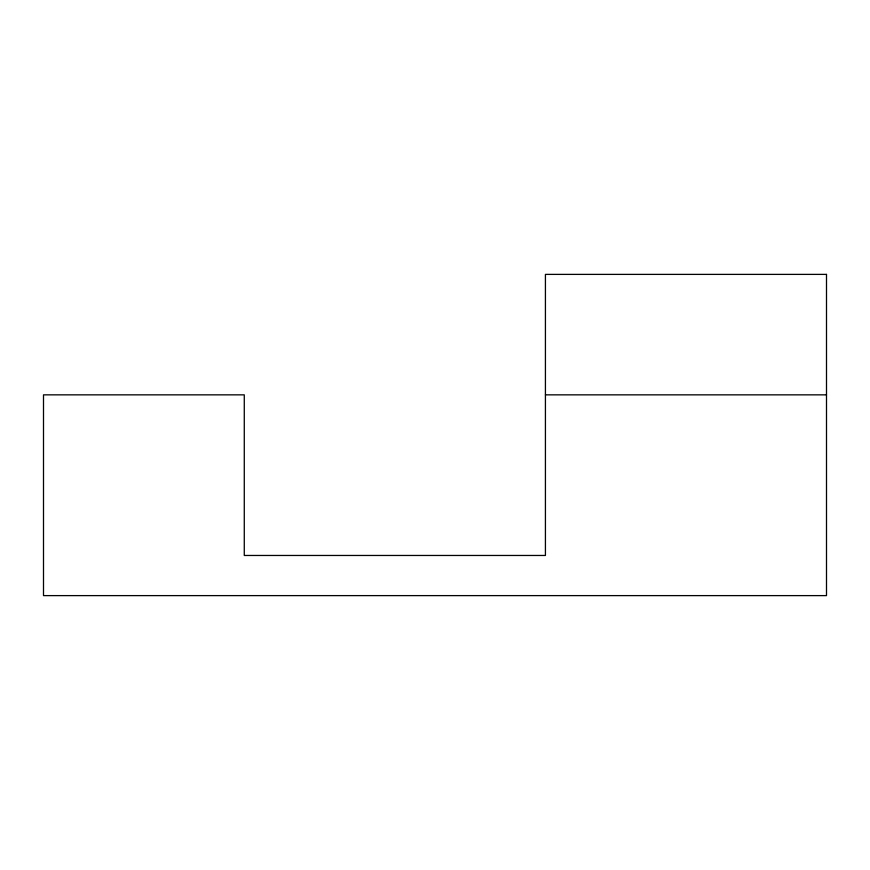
<?xml version="1.0" encoding="UTF-8"?>
<svg xmlns="http://www.w3.org/2000/svg" width="870" height="870" viewBox="0 0 870 870"><rect width="100%" height="100%" fill="white"/><g stroke="black" fill="none" stroke-linecap="round" stroke-linejoin="round"><path stroke-width="1.3" d="M545.425 394.849L826.5 394.849M826.5 274.387L545.425 274.387L545.425 555.462L244.274 555.462L244.274 394.849L43.5 394.849L43.5 595.613L826.5 595.613L826.5 274.387"/></g></svg>
